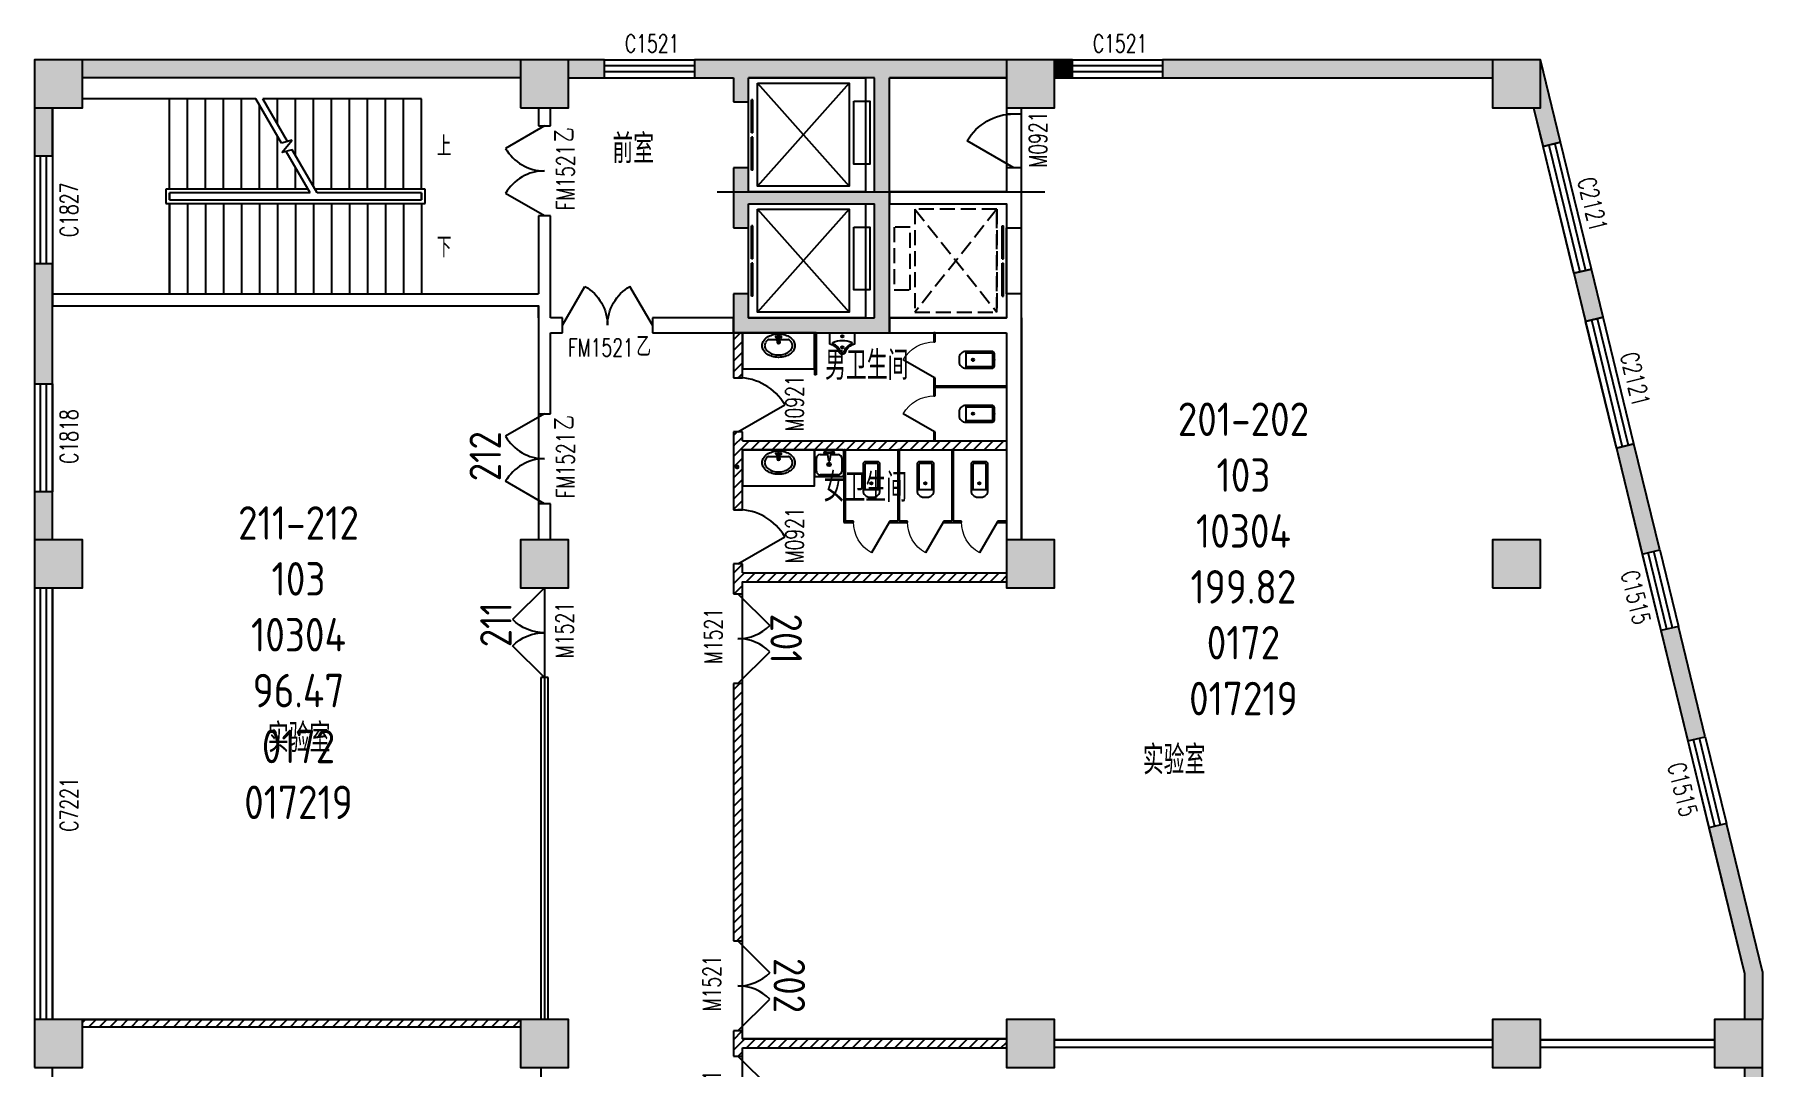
# Model space of a CAD drawing. Extents: x 204160 to 232960, y 180562 to 214099.
# Drawn here: x 204160 to 232960, y 196875 to 214099 of the extents above; entities that cross this region are included whole.
import ezdxf

# ---------------------------------------------------------------- set-up
doc = ezdxf.new("R2010")
doc.units = 0
doc.header["$LTSCALE"] = 1000
doc.header["$MEASUREMENT"] = 0
doc.linetypes.add('DASH', pattern=[0.35, 0.25, -0.1])
for name, color, linetype in [('bady', 30, 'Continuous'), ('name', 1, 'Continuous'), ('PUB_HATCH', 8, 'Continuous'), ('RM', 4, 'Continuous'), ('RM$', 5, 'Continuous'), ('RM$TXT', 5, 'Continuous')]:
    doc.layers.add(name, color=color, linetype=linetype)
doc.styles.add('_TCH_DIM', font='SIMPLEX', dxfattribs={"bigfont": 'GBCBIG'})
doc.styles.add('_TCH_SPACE', font='SIMPLEX', dxfattribs={"bigfont": 'GBCBIG'})
doc.styles.add('_TCH_WINDOW', font='SIMPLEX', dxfattribs={"bigfont": 'GBCBIG'})
doc.styles.get("Standard").update_dxf_attribs({"font": 'gbenor.shx', "bigfont": 'gbcbig.shx'})
pattern_1 = [(45, (0, 89.76), (-88.388383, 88.388383), [])]

# ---------------------------------------------------------------- blocks, each defined once
blk = doc.blocks.new('_FZH')
blk.add_lwpolyline([(-0.5, -0.5), (0.5, -0.5), (0.5, 0.5), (-0.5, 0.5)], close=True)
at = {"layer": 'PUB_HATCH'}
blk.add_solid([(-0.5, -0.5), (0.5, -0.5), (-0.5, 0.5), (0.5, 0.5)], dxfattribs=at)
blk = doc.blocks.new('$WINLIB2D$00000001')
at = {"color": 0}
for points in [[(-0.5, 0.5), (-0.5, -0.5)], [(-0.5, 0.5), (0.5, 0.5)], [(0.5, -0.5), (0.5, 0.5)], [(0.5, 0.1667), (-0.5, 0.1667)], [(0.5, -0.1667), (-0.5, -0.1667)], [(-0.5, -0.5), (0.5, -0.5)]]:
    blk.add_lwpolyline(points, dxfattribs=at)
blk = doc.blocks.new('$DorLib2D$00000228')
at = {"color": 0}
blk.add_line((0.5, 0), (0, 0.866), dxfattribs=at)
blk.add_arc((0.5, 0), 1, 120, 180, dxfattribs=at)
blk = doc.blocks.new('$DorLib2D$00000127')
at = {"color": 0, "linetype": 'Continuous'}
for p, q in [((-0.033, 0.795, -93.75), (-0.533, 0.795, -93.75)), ((-0.533, 0.795, -93.75), (-0.533, 0.69, -93.75)), ((-0.033, 0.795, -93.75), (-0.033, 0.69, -93.75)), ((0.033, 0.795, -93.75), (0.033, 0.69, -93.75)), ((0.533, 0.795, -93.75), (0.033, 0.795, -93.75)), ((0.533, 0.795, -93.75), (0.533, 0.69, -93.75)), ((-0.033, 0.69, -93.75), (-0.533, 0.69, -93.75)), ((0.533, 0.69, -93.75), (0.033, 0.69, -93.75)), ((0.5, 0.5, -93.75), (-0.5, 0.5, -93.75))]:
    blk.add_line(p, q, dxfattribs=at)
blk = doc.blocks.new('$DorLib2D$00000231')
at = {"color": 0}
for p, q in [((-0.5, 0), (-0.25, 0.433)), ((0.5, 0), (0.25, 0.433))]:
    blk.add_line(p, q, dxfattribs=at)
for centre, start, end in [((-0.5, 0), 0, 60), ((0.5, 0), 120, 180)]:
    blk.add_arc(centre, 0.5, start, end, dxfattribs=at)
blk = doc.blocks.new('$DorLib2D$00000116')
at = {"color": 0}
for p, q in [((-0.5, 0), (-0.146, 0.354)), ((0.5, 0), (0.146, 0.354))]:
    blk.add_line(p, q, dxfattribs=at)
for centre, start, end in [((-0.5, 0), 0, 45), ((0.5, 0), 135, 180)]:
    blk.add_arc(centre, 0.5, start, end, dxfattribs=at)
blk = doc.blocks.new('$lvtry$00000195')
at = {"color": 0}
for p, q in [((-165, -91), (-34, -91)), ((-17, -58), (-17, -48)), ((-16, -91), (-11, -91)), ((11, -91), (165, -91)), ((17, -58), (17, -48))]:
    blk.add_line(p, q, dxfattribs=at)
blk.add_lwpolyline([(273, -195, -0.132138), (254, -266, -0.106661), (193, -332, -0.083339), (108, -374, -0.072039), (0, -389, -0.072039), (-108, -374, -0.083339), (-193, -332, -0.106661), (-254, -266, -0.132138), (-273, -195, -0.132138), (-254, -124, -0.106661), (-193, -57, -0.083339), (-108, -16, -0.072039), (0, 0, -0.072039), (108, -16, -0.083339), (193, -57, -0.106661), (254, -124, -0.132138)], format="xyb", close=True, dxfattribs=at)
blk.add_circle((0, -58), 16.7, dxfattribs=at)
for centre, radius, start, end in [((-131, -195), 101, 149.8906, 180), ((-131, -195), 101, 180, 210.1094), ((-68, -231), 174, 128.9257, 149.8906), ((-68, -158), 174, 210.1094, 234.4623), ((-165, -111), 20, 90, 128.9257), ((-40, -49), 10.1, 106.6096, 258.1648), ((-64, 218), 259, 274.7069, 282.3732), ((-75, -228), 173, 71.36, 79.1873), ((-29, -95), 6.77, 155.344, 308.3224), ((-171, 3), 166, 324.8411, 338.1337), ((-171, 3), 170, 324.8411, 331.3523), ((-29, -95), 3.37, 155.344, 308.3224), ((100, -210), 170, 132.3141, 138.8253), ((100, -210), 166, 125.5327, 138.8253), ((0, -131), 25, 112.516, 67.484), ((-12, -74), 10.6, 201.8924, 261.774), ((0, -48), 16.7, 0, 180), ((-381, -131), 372, 2.3982, 6.7627), ((0, -111), 9.9, 201.7837, 338.2163), ((64, 218), 259, 257.6268, 265.2931), ((381, -131), 372, 170.1008, 177.6018), ((75, -228), 173, 100.8127, 110.4191), ((40, -49), 10.1, 281.8352, 73.3904), ((165, -111), 20, 51.0743, 90), ((165, -111), 20, 51.0743, 90), ((68, -158), 174, 305.5377, 329.8906), ((68, -231), 174, 30.1094, 51.0743), ((131, -195), 101, 0, 30.1094), ((131, -195), 101, 329.8906, 0), ((-27, -100), 245, 234.4623, 253.5183), ((0, -9), 340, 253.5183, 270), ((0, -9), 340, 270, 286.4817), ((27, -100), 245, 286.4817, 305.5377)]:
    blk.add_arc(centre, radius, start, end, dxfattribs=at)
for p in [(0, -58), (0, -131)]:
    blk.add_point(p, dxfattribs=at)
blk = doc.blocks.new('$lvtry$00000200')
at = {"color": 0}
for p, q in [((-110, -40, 0), (-110, -470, 0)), ((100, -30, 0), (-100, -30, 0)), ((110, -470, 0), (110, -40, 0))]:
    blk.add_line(p, q, dxfattribs=at)
at = {"color": 0, "elevation": 0}
blk.add_lwpolyline([(100, 0), (-100, 0, 0.414214), (-140, -40), (-140, -480, 0.414214), (-30, -590), (30, -590, 0.414214), (140, -480), (140, -40, 0.414214)], format="xyb", close=True, dxfattribs=at)
blk.add_lwpolyline([(140, -470), (-140, -470)], dxfattribs=at)
at = {"color": 0}
blk.add_circle((0, -359, 0), 20, dxfattribs=at)
for centre, start, end in [((-100, -40, 0), 90, 180), ((100, -40, 0), 0, 90)]:
    blk.add_arc(centre, 10, start, end, dxfattribs=at)
for p in [(0, 0), (0, -359, 0)]:
    blk.add_point(p, dxfattribs=at)
blk = doc.blocks.new('$TCHSYS$APDOOR2D')
blk.add_line((0.5, 0), (0, 0.866))
at = {"lineweight": 13}
blk.add_arc((0.5, 0), 1, 120, 180, dxfattribs=at)
blk = doc.blocks.new('$lvtry$00000188')
at = {"color": 0, "linetype": 'ByBlock'}
for p, q in [((-262, -437, 0), (-262, -175, 0)), ((-187, -100, 0), (-31, -100, 0)), ((-41, -53, 0), (-12, -225, 0)), ((-38, -50, 0), (38, -50, 0)), ((-12, -225, 0), (12, -225, 0)), ((12, -225, 0), (41, -53, 0)), ((31, -100, 0), (187, -100, 0)), ((262, -175, 0), (262, -437, 0)), ((187, -512, 0), (-187, -512, 0))]:
    blk.add_line(p, q, dxfattribs=at)
at = {"color": 0, "linetype": 'ByBlock', "elevation": 0}
blk.add_lwpolyline([(-262, 0, 0.414214), (-300, -37), (-300, -512, 0.414214), (-262, -549), (262, -549, 0.414214), (300, -512), (300, -37, 0.414214), (262, 0)], format="xyb", close=True, dxfattribs=at)
blk.add_lwpolyline([(262, -175, 0.414214), (187, -100)], format="xyb", dxfattribs=at)
at = {"color": 0, "linetype": 'ByBlock'}
for centre, radius in [((-80, -62, 0), 25), ((-80, -62, 0), 20), ((0, -300, 0), 37.4), ((80, -62, 0), 25), ((80, -62, 0), 20)]:
    blk.add_circle(centre, radius, dxfattribs=at)
for centre, radius, start, end in [((-187, -175, 0), 74.9, 90, 180), ((-38, -53, 0), 3, 90, 189.4623), ((38, -53, 0), 3, 350.5377, 90), ((-187, -437, 0), 74.9, 180, 270), ((187, -437, 0), 74.9, 270, 0)]:
    blk.add_arc(centre, radius, start, end, dxfattribs=at)
at = {"color": 0}
for p in [(0, -65, 0), (0, -300, 0)]:
    blk.add_point(p, dxfattribs=at)
blk = doc.blocks.new('$lvtry$00000223')
at = {"color": 0, "elevation": 0}
blk.add_lwpolyline([(-205, -191), (-205, 0), (205, 0), (205, -191, 0.268068), (51, -323, -0.317765), (0, -360, -0.317765), (-51, -323, 0.268068)], format="xyb", close=True, dxfattribs=at)
at = {"color": 0}
for centre in [(0, -60, 0), (0, -242, 0)]:
    blk.add_circle(centre, 20, dxfattribs=at)
for centre, radius, start, end in [((-152, -175, 0), 10, 114.1084, 248.1394), ((5, -526, 0), 395, 66.6675, 114.1084), ((-243, -401, 0), 233, 19.2639, 68.1394), ((243, -401, 0), 233, 110.4941, 160.7361), ((158, -173, 0), 10, 290.4941, 66.6675), ((0, -316, 0), 24, 199.2639, 269.4998), ((0, -316, 0), 24, 270.5002, 340.7361)]:
    blk.add_arc(centre, radius, start, end, dxfattribs=at)
for p in [(0, -60, 0), (0, -242, 0)]:
    blk.add_point(p, dxfattribs=at)

msp = doc.modelspace()

# ---------------------------------------------------------------- hatches: boundary and pattern name
at = {"layer": 'bady'}
for points in [[(204960, 213675), (204960, 213375), (212260, 213375), (212260, 213675)], [(213060, 213675), (213060, 213375), (213660, 213375), (213660, 213675)], [(216054, 213675), (215160, 213675), (215160, 213375), (215810, 213375), (215975, 213475)], [(215810, 213375), (215810, 212975), (216060, 212975), (216060, 213375), (215975, 213475)], [(218244, 213475), (218160, 213675), (216054, 213675), (215975, 213475), (216060, 213375), (218160, 213375)], [(220360, 213375), (220360, 213675), (218160, 213675), (218244, 213475), (218410, 213375)], [(218244, 211408), (218410, 211475), (218410, 213375), (218244, 213475), (218160, 213375), (218160, 211475)], [(221160, 213675), (221160, 213375), (221460, 213375), (221460, 213675)], [(228460, 213375), (228460, 213675), (222960, 213675), (222960, 213375)], [(229260, 213675), (229260, 212875), (229146, 212875), (229303, 212231), (229595, 212302)], [(204460, 212875), (204160, 212875), (204160, 212075), (204460, 212075)], [(216060, 211475), (216060, 211875), (215810, 211875), (215810, 211475), (215977, 211408)], [(215810, 211475), (215810, 210875), (216060, 210875), (216060, 211275), (215977, 211408)], [(215977, 211408), (216060, 211275), (218160, 211275), (218244, 211408), (218160, 211475), (216060, 211475)], [(218160, 209375), (218410, 209125), (218410, 211475), (218244, 211408), (218160, 211275)], [(204460, 208275), (204460, 210275), (204160, 210275), (204160, 208275)], [(229817, 210118), (230013, 209316), (230304, 209387), (230109, 210189)], [(216060, 209375), (216060, 209775), (215810, 209775), (215810, 209125)], [(216060, 209375), (215810, 209125), (218410, 209125), (218160, 209375)], [(230527, 207203), (230957, 205435), (231249, 205506), (230819, 207274)], [(204160, 205675), (204460, 205675), (204460, 206475), (204160, 206475)], [(231268, 204160), (231716, 202319), (232007, 202390), (231559, 204230)], [(232960, 198475), (232360, 200942), (232068, 200871), (232660, 198439)], [(232660, 197675), (232960, 197675), (232960, 198475), (232660, 198439)], [(232960, 196875), (232660, 196875), (232660, 196075), (232960, 196075)]]:
    msp.add_hatch(color=30, dxfattribs=at).paths.add_polyline_path(points)
h = msp.add_hatch(dxfattribs=at)
h.set_pattern_fill('普通砖', color=30, scale=50, style=0)
h.set_pattern_definition(pattern_1)
h.paths.add_polyline_path([(215810, 209125), (215810, 208375), (215960, 208375), (215960, 209125)])
h = msp.add_hatch(dxfattribs=at)
h.set_pattern_fill('普通砖', color=30, scale=50, style=0)
h.set_pattern_definition(pattern_1)
h.paths.add_polyline_path([(215960, 207325), (215960, 207475), (215810, 207475), (215810, 207250), (215910, 207250)])
h = msp.add_hatch(dxfattribs=at)
h.set_pattern_fill('普通砖', color=30, scale=50, style=0)
h.set_pattern_definition(pattern_1)
h.paths.add_polyline_path([(215810, 207250), (215810, 206175), (215960, 206175), (215960, 207175), (215910, 207250)])
h = msp.add_hatch(dxfattribs=at)
h.set_pattern_fill('普通砖', color=30, scale=50, style=0)
h.set_pattern_definition(pattern_1)
h.paths.add_polyline_path([(215910, 207250), (215960, 207175), (220360, 207175), (220360, 207325), (215960, 207325)])
h = msp.add_hatch(dxfattribs=at)
h.set_pattern_fill('普通砖', color=30, scale=50, style=0)
h.set_pattern_definition(pattern_1)
h.paths.add_polyline_path([(215960, 205125), (215960, 205275), (215810, 205275), (215810, 205050), (215910, 205050)])
h = msp.add_hatch(dxfattribs=at)
h.set_pattern_fill('普通砖', color=30, scale=50, style=0)
h.set_pattern_definition(pattern_1)
h.paths.add_polyline_path([(220360, 204975), (220360, 205125), (215960, 205125), (215910, 205050), (215960, 204975)])
h = msp.add_hatch(dxfattribs=at)
h.set_pattern_fill('普通砖', color=30, scale=50, style=0)
h.set_pattern_definition(pattern_1)
h.paths.add_polyline_path([(215810, 205050), (215810, 204775), (215960, 204775), (215960, 204975), (215910, 205050)])
h = msp.add_hatch(dxfattribs=at)
h.set_pattern_fill('普通砖', color=30, scale=50, style=0)
h.set_pattern_definition(pattern_1)
h.paths.add_polyline_path([(215960, 198985), (215960, 203275), (215810, 203275), (215810, 198985)])
h = msp.add_hatch(dxfattribs=at)
h.set_pattern_fill('普通砖', color=30, scale=50, style=0)
h.set_pattern_definition(pattern_1)
h.paths.add_polyline_path([(204960, 197675), (204960, 197555), (212260, 197555), (212260, 197675)])
h = msp.add_hatch(dxfattribs=at)
h.set_pattern_fill('普通砖', color=30, scale=50, style=0)
h.set_pattern_definition(pattern_1)
h.paths.add_polyline_path([(215960, 197350), (215960, 197485), (215810, 197485), (215810, 197275), (215910, 197275)])
h = msp.add_hatch(dxfattribs=at)
h.set_pattern_fill('普通砖', color=30, scale=50, style=0)
h.set_pattern_definition(pattern_1)
h.paths.add_polyline_path([(215910, 197275), (215960, 197200), (220360, 197200), (220360, 197350), (215960, 197350)])
h = msp.add_hatch(dxfattribs=at)
h.set_pattern_fill('普通砖', color=30, scale=50, style=0)
h.set_pattern_definition(pattern_1)
h.paths.add_polyline_path([(215810, 197275), (215810, 197065), (215960, 197065), (215960, 197200), (215910, 197275)])

# ---------------------------------------------------------------- linework, layer by layer
at = {"layer": 'bady', "color": 30}
for p, q in [((212260, 213675), (204960, 213675)), ((213660, 213675), (213060, 213675)), ((213660, 213375), (213660, 213675)), ((216054, 213675), (215160, 213675)), ((215160, 213675), (215160, 213375)), ((218160, 213675), (216054, 213675)), ((220360, 213675), (218160, 213675)), ((221460, 213675), (221160, 213675)), ((221460, 213375), (221460, 213675)), ((228460, 213675), (222960, 213675)), ((222960, 213675), (222960, 213375)), ((229595, 212302), (229260, 213675)), ((212260, 213375), (204960, 213375)), ((213060, 213375), (213660, 213375)), ((215160, 213375), (215810, 213375)), ((215810, 213375), (215810, 212975)), ((216060, 212975), (216060, 213375)), ((218160, 213375), (216060, 213375)), ((217736, 213286), (216213, 211569)), ((216213, 213286), (217736, 211569)), ((218160, 211475), (218160, 213375)), ((220360, 213375), (218410, 213375)), ((218410, 211475), (218410, 213375)), ((221160, 213375), (221460, 213375)), ((222960, 213375), (228460, 213375)), ((204160, 212875), (204160, 212075)), ((204460, 212075), (204460, 212875)), ((204460, 212875), (204460, 209775)), ((206410, 213025), (204960, 213025)), ((207851, 213025), (206410, 213025)), ((206410, 211520), (206410, 213025)), ((206410, 211520), (206410, 213025)), ((206710, 211520), (206710, 213025)), ((207010, 211520), (207010, 213025)), ((207310, 211520), (207310, 213025)), ((207610, 211520), (207610, 213025)), ((208275, 212290), (207851, 213025)), ((207910, 211520), (207910, 212922)), ((210610, 213025), (207966, 213025)), ((208375, 212316), (207966, 213025)), ((208210, 212602), (208210, 213025)), ((208510, 212083), (208510, 213025)), ((208810, 211563), (208810, 213025)), ((209110, 211520), (209110, 213025)), ((209410, 211520), (209410, 213025)), ((209710, 211520), (209710, 213025)), ((210010, 211520), (210010, 213025)), ((210310, 211520), (210310, 213025)), ((210610, 211520), (210610, 213025)), ((212560, 212875), (212560, 212575)), ((212760, 212575), (212760, 212875)), ((215810, 212975), (216060, 212975)), ((220360, 212875), (220360, 212775)), ((220610, 212775), (220610, 212875)), ((229146, 212875), (229303, 212231)), ((212560, 212575), (212760, 212575)), ((220360, 212775), (220610, 212775)), ((208210, 211520), (208210, 212402)), ((208456, 212338), (208275, 212290)), ((208283, 212132), (208456, 212338)), ((229303, 212231), (229595, 212302)), ((204160, 212075), (204460, 212075)), ((208455, 212178), (208283, 212132)), ((208754, 211460), (208355, 212151)), ((208870, 211460), (208455, 212178)), ((208510, 211520), (208510, 211883)), ((216060, 211875), (215810, 211875)), ((215810, 211875), (215810, 211475)), ((216060, 211475), (216060, 211875)), ((220610, 211875), (220360, 211875)), ((220360, 211875), (220360, 211475)), ((220610, 211475), (220610, 211875)), ((208720, 211520), (206350, 211520)), ((206350, 211520), (206350, 211280)), ((208754, 211460), (206410, 211460)), ((208754, 211460), (206410, 211460)), ((206410, 211460), (206410, 211340)), ((206410, 211340), (206410, 211460)), ((210670, 211520), (208835, 211520)), ((210610, 211460), (208870, 211460)), ((210610, 211460), (208870, 211460)), ((210610, 211340), (210610, 211460)), ((210610, 211460), (210610, 211340)), ((210670, 211280), (210670, 211520)), ((215539, 211475), (221000, 211475)), ((215810, 211475), (215810, 210875)), ((216060, 211475), (218160, 211475)), ((218410, 209125), (218410, 211475)), ((218410, 211475), (220360, 211475)), ((218410, 211475), (218410, 211275)), ((220610, 210875), (220610, 211475)), ((206350, 211280), (210670, 211280)), ((206410, 211340), (210610, 211340)), ((206410, 211340), (210610, 211340)), ((206410, 211280), (206410, 209775)), ((206410, 209775), (206410, 211280)), ((206710, 211280), (206710, 209775)), ((207010, 211280), (207010, 209775)), ((207310, 211280), (207310, 209775)), ((207610, 211280), (207610, 209775)), ((207910, 211280), (207910, 209775)), ((208210, 211280), (208210, 209775)), ((208510, 211280), (208510, 209775)), ((208810, 211280), (208810, 209775)), ((209110, 211280), (209110, 209775)), ((209410, 211280), (209410, 209775)), ((209710, 211280), (209710, 209775)), ((210010, 211280), (210010, 209775)), ((210310, 211280), (210310, 209775)), ((210610, 211280), (210610, 209775)), ((216060, 210875), (216060, 211275)), ((216060, 211275), (218160, 211275)), ((217736, 211186), (216213, 209469)), ((216213, 211186), (217736, 209469)), ((218160, 209375), (218160, 211275)), ((218410, 211275), (220360, 211275)), ((220360, 211275), (220360, 210875)), ((212760, 211075), (212560, 211075)), ((212560, 211075), (212560, 209775)), ((212760, 209775), (212760, 211075)), ((215810, 210875), (216060, 210875)), ((220360, 210875), (220610, 210875)), ((204460, 210275), (204160, 210275)), ((204160, 210275), (204160, 208275)), ((204460, 208275), (204460, 210275)), ((230109, 210189), (229817, 210118)), ((229817, 210118), (230013, 209316)), ((230304, 209387), (230109, 210189)), ((204460, 209775), (212560, 209775)), ((204460, 209775), (204460, 209575)), ((204460, 209775), (206410, 209775)), ((206410, 209775), (210610, 209775)), ((212760, 209375), (212760, 209775)), ((216060, 209775), (215810, 209775)), ((215810, 209775), (215810, 209125)), ((216060, 209375), (216060, 209775)), ((220610, 209775), (220360, 209775)), ((220360, 209775), (220360, 209375)), ((220610, 209375), (220610, 209775)), ((204460, 209575), (212560, 209575)), ((212560, 209375), (212560, 209575)), ((230013, 209316), (230304, 209387)), ((212560, 209375), (212560, 207775)), ((212960, 209375), (212760, 209375)), ((212760, 207775), (212760, 209125)), ((212760, 209125), (212960, 209125)), ((212960, 209125), (212960, 209375)), ((215810, 209375), (214460, 209375)), ((214460, 209375), (214460, 209125)), ((214460, 209125), (215810, 209125)), ((215810, 209125), (215810, 209375)), ((215810, 209125), (218410, 209125)), ((215810, 209125), (215810, 208375)), ((215960, 209125), (215810, 209125)), ((215960, 208375), (215960, 209125)), ((216060, 209375), (218160, 209375)), ((217161, 209125), (217161, 208425)), ((217186, 209125), (217161, 209125)), ((217186, 209125), (217186, 208425)), ((218410, 209375), (220360, 209375)), ((218410, 209375), (218410, 209125)), ((218410, 209125), (220360, 209125)), ((219148, 209125), (219148, 208975)), ((219173, 209125), (219148, 209125)), ((219173, 208975), (219173, 209125)), ((220360, 209125), (220360, 205675)), ((220610, 209375), (220610, 205675)), ((219148, 208975), (219173, 208975)), ((204160, 208275), (204460, 208275)), ((215810, 208375), (215960, 208375)), ((217186, 208425), (217161, 208425)), ((219173, 208375), (219148, 208375)), ((219148, 208375), (219148, 208225)), ((219148, 208225), (219148, 208075)), ((219173, 208237), (219173, 208375)), ((220360, 208237), (219173, 208237)), ((220360, 208212), (220360, 208237)), ((219148, 208075), (219173, 208075)), ((220360, 208212), (219173, 208212)), ((219173, 208075), (219173, 208212)), ((212560, 207775), (212760, 207775)), ((215960, 207475), (215810, 207475)), ((215810, 207475), (215810, 207250)), ((215960, 207325), (215960, 207475)), ((219173, 207475), (219148, 207475)), ((219148, 207475), (219148, 207325)), ((219173, 207325), (219173, 207475)), ((215810, 207250), (215810, 206175)), ((215960, 207325), (220360, 207325)), ((215960, 206175), (215960, 207175)), ((215960, 207175), (220360, 207175)), ((217648, 207175), (217648, 205962)), ((217673, 207175), (217648, 207175)), ((217673, 207175), (217673, 205987)), ((218548, 207175), (218548, 205987)), ((218573, 207175), (218548, 207175)), ((218573, 207175), (218573, 205987)), ((219148, 207325), (219173, 207325)), ((219448, 207175), (219448, 205987)), ((219473, 207175), (219448, 207175)), ((219473, 207175), (219473, 205987)), ((220360, 207325), (220360, 207175)), ((230819, 207274), (230527, 207203)), ((230527, 207203), (230957, 205435)), ((231249, 205506), (230819, 207274)), ((204460, 206475), (204160, 206475)), ((204160, 206475), (204160, 205675)), ((204460, 205675), (204460, 206475)), ((212760, 206275), (212560, 206275)), ((212560, 206275), (212560, 205675)), ((212760, 205675), (212760, 206275)), ((215810, 206175), (215960, 206175)), ((217648, 205962), (217810, 205962)), ((217810, 205987), (217673, 205987)), ((217810, 205962), (217810, 205987)), ((218548, 205987), (218410, 205987)), ((218410, 205987), (218410, 205962)), ((218410, 205962), (218560, 205962)), ((218560, 205962), (218710, 205962)), ((218710, 205987), (218573, 205987)), ((218710, 205962), (218710, 205987)), ((219448, 205987), (219310, 205987)), ((219310, 205987), (219310, 205962)), ((219310, 205962), (219460, 205962)), ((219460, 205962), (219610, 205962)), ((219610, 205987), (219473, 205987)), ((219610, 205962), (219610, 205987)), ((220360, 205987), (220210, 205987)), ((220210, 205987), (220210, 205962)), ((220210, 205962), (220360, 205962)), ((220360, 205962), (220360, 205987)), ((230957, 205435), (231249, 205506)), ((215960, 205275), (215810, 205275)), ((215810, 205275), (215810, 205050)), ((215960, 205125), (215960, 205275)), ((215960, 205125), (220360, 205125)), ((215810, 205050), (215810, 204775)), ((215810, 204775), (215960, 204775)), ((215960, 204775), (215960, 204975)), ((215960, 204975), (220360, 204975)), ((231559, 204230), (231268, 204160)), ((232007, 202390), (231559, 204230)), ((231268, 204160), (231716, 202319)), ((212720, 203375), (212600, 203375)), ((212600, 203375), (212600, 197675)), ((212720, 197675), (212720, 203375)), ((215960, 203275), (215810, 203275)), ((215810, 203275), (215810, 198985)), ((215960, 198985), (215960, 203275)), ((231716, 202319), (232007, 202390)), ((232360, 200942), (232068, 200871)), ((232068, 200871), (232660, 198439)), ((232960, 198475), (232360, 200942)), ((215810, 198985), (215960, 198985)), ((232660, 198439), (232660, 197675)), ((232960, 198475), (232960, 197675)), ((204960, 197675), (212260, 197675)), ((204960, 197555), (212260, 197555)), ((215960, 197485), (215810, 197485)), ((215810, 197485), (215810, 197275)), ((215960, 197350), (215960, 197485)), ((215960, 197350), (220360, 197350)), ((221160, 197335), (228460, 197335)), ((229260, 197335), (232160, 197335)), ((215810, 197275), (215810, 197065)), ((215810, 197065), (215960, 197065)), ((215960, 197065), (215960, 197200)), ((215960, 197200), (220360, 197200)), ((221160, 197215), (228460, 197215)), ((229260, 197215), (232160, 197215)), ((232660, 196875), (232660, 196075)), ((232960, 196075), (232960, 196875))]:
    msp.add_line(p, q, dxfattribs=at)
at = {"layer": 'bady', "color": 30, "linetype": 'DASH'}
for p, q in [((218834, 211186), (220201, 209469)), ((220201, 211186), (218834, 209469)), ((220201, 211186), (220201, 209469))]:
    msp.add_line(p, q, dxfattribs=at)
at = {"layer": 'bady', "color": 30}
for points in [[(216213, 213286), (217736, 213286), (217736, 211569), (216213, 211569)], [(217818, 212988), (218085, 212988), (218085, 211940), (217818, 211940)], [(216213, 211186), (217736, 211186), (217736, 209469), (216213, 209469)], [(217818, 210888), (218085, 210888), (218085, 209840), (217818, 209840)], [(217161, 209125), (215960, 209125), (215960, 208525), (217161, 208525)], [(217161, 207175), (215960, 207175), (215960, 206575), (217161, 206575)]]:
    msp.add_lwpolyline(points, close=True, dxfattribs=at)
for points in [[(210760, 210558, 0, 0, 0), (205435, 210558, 0, 0, 0), (205435, 212243, 0, 0, 0), (207910, 212243, 80, 0, 0), (208210, 212243, 0, 0, 0)], [(210760, 212243, 0, 0, 0), (208810, 212243, 80, 0, 0), (208510, 212243, 0, 0, 0)]]:
    msp.add_lwpolyline(points, format="xyseb", dxfattribs=at)
at = {"layer": 'bady', "color": 30, "linetype": 'DASH'}
for points in [[(220201, 211186), (218834, 211186), (218834, 209469), (220201, 209469)], [(218753, 210888), (218486, 210888), (218486, 209840), (218753, 209840)]]:
    msp.add_lwpolyline(points, close=True, dxfattribs=at)
at = {"layer": 'bady', "color": 30, "const_width": 40}
msp.add_lwpolyline([(215889, 206881, 1), (215852, 206895, 1)], format="xyb", close=True, dxfattribs=at)
at = {"layer": 'RM'}
for points in [[(216060, 213375), (218010, 213375), (218010, 211475), (216060, 211475)], [(218410, 213375), (220360, 213375), (220360, 211475), (218410, 211475)], [(216060, 211275), (218010, 211275), (218010, 209375), (216060, 209375)], [(218410, 211275), (220360, 211275), (220360, 209375), (218410, 209375)]]:
    msp.add_lwpolyline(points, close=True, dxfattribs=at)
at = {"layer": 'RM$'}
for points in [[(232160, 197335), (229260, 197335), (229260, 197675), (228460, 197675), (228460, 197335), (221160, 197335), (221160, 197675), (220360, 197675), (220360, 197350), (215960, 197350), (215960, 204975), (220360, 204975), (220360, 204875), (221160, 204875), (221160, 205675), (220760, 205675), (220610, 205675), (220610, 212875), (221160, 212875), (221160, 213375), (228460, 213375), (228460, 212875), (229146, 212875), (232660, 198439), (232660, 197675), (232160, 197675), (232160, 197335)], [(204460, 209575), (212560, 209575), (212560, 205675), (212260, 205675), (212260, 204875), (212660, 204875), (212660, 197675), (204460, 197675), (204460, 204875), (204960, 204875), (204960, 205675), (204460, 205675)], [(204960, 197555), (212260, 197555), (212260, 196875), (212600, 196875), (212600, 191175), (212600, 189675), (204460, 189675), (204460, 196875), (204960, 196875)], [(215960, 197200), (220360, 197200), (220360, 196875), (221160, 196875), (221160, 197215), (228460, 197215), (228460, 196875), (229260, 196875), (229260, 197215), (232160, 197215), (232160, 196875), (232660, 196875), (232660, 189675), (232160, 189675), (232160, 189335), (229260, 189335), (229260, 189675), (228460, 189675), (228460, 189335), (221160, 189335), (221160, 189675), (220360, 189675), (220360, 189335), (215960, 189335)]]:
    msp.add_lwpolyline(points, close=True, dxfattribs=at)

# ---------------------------------------------------------------- block references
at = {"layer": 'bady', "color": 30}
ref = msp.add_blockref('$WINLIB2D$00000001', (214410, 213525), dxfattribs=dict(at, xscale=-1500, yscale=300, zscale=300, rotation=180))
ref.add_attrib('A', 'C1521', (214000, 213801), dxfattribs={"color": 30, "height": 297.5, "style": '_TCH_WINDOW', "width": 0.705882})
ref = msp.add_blockref('$WINLIB2D$00000001', (222210, 213525), dxfattribs=dict(at, xscale=-1500, yscale=300, zscale=300, rotation=180))
ref.add_attrib('A', 'C1521', (221800, 213801), dxfattribs={"color": 30, "height": 297.5, "style": '_TCH_WINDOW', "width": 0.705882})
for name, p, xscale, yscale, zscale in [('_FZH', (204560, 213275), 800, 800, 800), ('_FZH', (212660, 213275), 800, 800, 800), ('_FZH', (220760, 213275), 800, 800, 800), ('_FZH', (228860, 213275), 800, 800, 800), ('$DorLib2D$00000231', (213710, 209250), -1500, 1500, 250), ('$lvtry$00000188', (217404, 207175), 0.8129674145164402, 0.8129674145164402, 0.8129674145164402), ('_FZH', (204560, 205275), 800, 800, 800), ('_FZH', (212660, 205275), 800, 800, 800), ('_FZH', (220760, 205275), 800, 800, 800), ('_FZH', (228860, 205275), 800, 800, 800), ('_FZH', (204560, 197275), 800, 800, 800), ('_FZH', (212660, 197275), 800, 800, 800), ('_FZH', (220760, 197275), 800, 800, 800), ('_FZH', (228860, 197275), 800, 800, 800), ('_FZH', (232560, 197275), 800, 800, 800)]:
    msp.add_blockref(name, p, dxfattribs=dict(at, xscale=xscale, yscale=yscale, zscale=zscale))
for name, p, xscale, yscale, zscale, rotation in [('$DorLib2D$00000127', (215935, 212425), 1100, 250, 250, 270), ('$DorLib2D$00000231', (212660, 211825), 1500, 1500, 200, 90), ('$DorLib2D$00000127', (215935, 210325), 1100, 250, 250, 270), ('$DorLib2D$00000127', (220485, 210325), 1100, -250, 250, 270), ('$TCHSYS$APDOOR2D', (219160, 208675), 600, -600, 25, 270), ('$TCHSYS$APDOOR2D', (219160, 207775), 600, -600, 25, 270), ('$DorLib2D$00000231', (212660, 207025), 1500, 1500, 200, 90), ('$TCHSYS$APDOOR2D', (218110, 205975), -600, 600, 25, 180), ('$TCHSYS$APDOOR2D', (219010, 205975), -600, 600, 25, 180), ('$TCHSYS$APDOOR2D', (219910, 205975), -600, 600, 25, 180)]:
    msp.add_blockref(name, p, dxfattribs=dict(at, xscale=xscale, yscale=yscale, zscale=zscale, rotation=rotation))
ref = msp.add_blockref('$DorLib2D$00000228', (220485, 212325), dxfattribs=dict(at, xscale=900, yscale=-900, zscale=250, rotation=270))
ref.add_attrib('A', 'M0921', (221034, 211880), dxfattribs={"color": 30, "height": 297.5, "rotation": 90, "style": '_TCH_WINDOW', "width": 0.705882})
ref = msp.add_blockref('$WINLIB2D$00000001', (229706, 211210), dxfattribs=dict(at, xscale=-2175, yscale=-300, zscale=300, rotation=283.6809253593194))
ref.add_attrib('A', 'C2121', (229877, 211674), dxfattribs={"color": 30, "height": 297.5, "rotation": 283.6809, "style": '_TCH_WINDOW', "width": 0.705882})
ref = msp.add_blockref('$WINLIB2D$00000001', (204310, 211175), dxfattribs=dict(at, xscale=-1800, yscale=300, zscale=300, rotation=90))
ref.add_attrib('A', 'C1827', (204884, 210720), dxfattribs={"color": 30, "height": 297.5, "rotation": 90, "style": '_TCH_WINDOW', "width": 0.705882})
ref = msp.add_blockref('$WINLIB2D$00000001', (230416, 208295), dxfattribs=dict(at, xscale=-2175, yscale=-300, zscale=300, rotation=283.680925359319))
ref.add_attrib('A', 'C2121', (230587, 208759), dxfattribs={"color": 30, "height": 297.5, "rotation": 283.6809, "style": '_TCH_WINDOW', "width": 0.705882})
for name, p, rotation in [('$lvtry$00000195', (216561, 209105), 359.9999999999999), ('$lvtry$00000200', (220160, 208675), 270), ('$lvtry$00000200', (220160, 207775), 270), ('$lvtry$00000195', (216561, 207155), 359.9999999999999)]:
    msp.add_blockref(name, p, dxfattribs=dict(at, rotation=rotation))
for name, p in [('$lvtry$00000223', (217623, 209125)), ('$lvtry$00000200', (218110, 206975)), ('$lvtry$00000200', (219010, 206975)), ('$lvtry$00000200', (219910, 206975))]:
    msp.add_blockref(name, p, dxfattribs=at)
ref = msp.add_blockref('$WINLIB2D$00000001', (204310, 207375), dxfattribs=dict(at, xscale=-1800, yscale=300, zscale=300, rotation=90))
ref.add_attrib('A', 'C1818', (204884, 206940), dxfattribs={"color": 30, "height": 297.5, "rotation": 90, "style": '_TCH_WINDOW', "width": 0.705882})
ref = msp.add_blockref('$DorLib2D$00000228', (215885, 207925), dxfattribs=dict(at, xscale=-900, yscale=-900, zscale=150, rotation=90))
ref.add_attrib('A', 'M0921', (216975, 207480), dxfattribs={"color": 30, "height": 297.5, "rotation": 90, "style": '_TCH_WINDOW', "width": 0.705882})
ref = msp.add_blockref('$DorLib2D$00000228', (215885, 205725), dxfattribs=dict(at, xscale=-900, yscale=-900, zscale=150, rotation=90))
ref.add_attrib('A', 'M0921', (216975, 205280), dxfattribs={"color": 30, "height": 297.5, "rotation": 90, "style": '_TCH_WINDOW', "width": 0.705882})
ref = msp.add_blockref('$WINLIB2D$00000001', (231258, 204833), dxfattribs=dict(at, xscale=1313.111816601872, yscale=-300, zscale=300, rotation=283.6809253593194))
ref.add_attrib('A', 'C1515', (230598, 205120), dxfattribs={"color": 30, "height": 297.5, "rotation": 283.6809, "style": '_TCH_WINDOW', "width": 0.705882})
ref = msp.add_blockref('$WINLIB2D$00000001', (204310, 201275), dxfattribs=dict(at, xscale=-7200, yscale=300, zscale=300, rotation=90))
ref.add_attrib('A', 'C7221', (204884, 200805), dxfattribs={"color": 30, "height": 297.5, "rotation": 90, "style": '_TCH_WINDOW', "width": 0.705882})
ref = msp.add_blockref('$DorLib2D$00000116', (212660, 204125), dxfattribs=dict(at, xscale=-1500, yscale=1500, zscale=120, rotation=90))
ref.add_attrib('A', 'M1521', (213144, 203700), dxfattribs={"color": 30, "height": 297.5, "rotation": 90, "style": '_TCH_WINDOW', "width": 0.705882})
ref = msp.add_blockref('$DorLib2D$00000116', (215885, 204025), dxfattribs=dict(at, xscale=-1500, yscale=-1500, zscale=150, rotation=90))
ref.add_attrib('A', 'M1521', (215622, 203600), dxfattribs={"color": 30, "height": 297.5, "rotation": 90, "style": '_TCH_WINDOW', "width": 0.705882})
ref = msp.add_blockref('$WINLIB2D$00000001', (232038, 201630), dxfattribs=dict(at, xscale=1490.929126772496, yscale=-300, zscale=300, rotation=283.6809253593194))
ref.add_attrib('A', 'C1515', (231378, 201917), dxfattribs={"color": 30, "height": 297.5, "rotation": 283.6809, "style": '_TCH_WINDOW', "width": 0.705882})
ref = msp.add_blockref('$DorLib2D$00000116', (215885, 198235), dxfattribs=dict(at, xscale=-1500, yscale=-1500, zscale=150, rotation=90))
ref.add_attrib('A', 'M1521', (215599, 197810), dxfattribs={"color": 30, "height": 297.5, "rotation": 90, "style": '_TCH_WINDOW', "width": 0.705882})
ref = msp.add_blockref('$DorLib2D$00000116', (215885, 196315), dxfattribs=dict(at, xscale=1500, yscale=-1500, zscale=150, rotation=90))
ref.add_attrib('A', 'M1521', (215599, 195890), dxfattribs={"color": 30, "height": 297.5, "rotation": 90, "style": '_TCH_WINDOW', "width": 0.705882})

# ---------------------------------------------------------------- texts
at = {"layer": 'bady', "color": 7, "style": '_TCH_DIM'}
for s, p in [('上', (210865, 212068)), ('下', (210865, 210383))]:
    msp.add_text(s, height=338, dxfattribs=at).set_placement(p)
at = {"layer": 'bady', "color": 30, "style": '_TCH_WINDOW'}
for p in [(213160, 212306), (213160, 207506)]:
    msp.add_text('乙', height=338, rotation=90, dxfattribs=at).set_placement(p)
at = {"layer": 'bady', "color": 30, "style": '_TCH_WINDOW', "width": 0.705882}
for p in [(213160, 211166), (213160, 206366)]:
    msp.add_text('FM1521', height=297.5, rotation=90, dxfattribs=at).set_placement(p)
msp.add_text('FM1521', height=297.5, dxfattribs=at).set_placement((213051, 208730))
at = {"layer": 'bady', "color": 30, "style": '_TCH_WINDOW'}
msp.add_text('乙', height=338, dxfattribs=at).set_placement((214191, 208730))
at = {"layer": 'name', "color": 1, "style": '_TCH_SPACE'}
for s, p in [('前室', (213792, 211953)), ('前室', (213792, 211953)), ('男卫生间', (217336, 208341)), ('男卫生间', (217337, 208342)), ('女卫生间', (217313, 206306)), ('女卫生间', (217313, 206306)), ('实验室', (208050, 202129)), ('实验室', (208050, 202129)), ('实验室', (222634, 201762)), ('实验室', (222634, 201761))]:
    msp.add_text(s, height=482.3, dxfattribs=at).set_placement(p)
at = {"layer": 'name', "char_height": 525, "attachment_point": 1}
for s, width, insert, rotation in [('212', 3883, (211410, 206650), 90), ('211', 2118.5, (211587, 203882), 90), ('201', 3041, (216951, 204443), 270), ('202', 2143, (217003, 198700), 270)]:
    msp.add_mtext_dynamic_manual_height_columns(s, width=width, gutter_width=1750, heights=[0], dxfattribs=dict(at, insert=insert, rotation=rotation))
at = {"layer": 'RM$TXT', "char_height": 558.8, "attachment_point": 8}
for s, insert in [('201-202^M^J103^M^J10304^M^J199.82^M^J0172^M^J017219^M^J', (224310, 202747)), ('211-212^M^J103^M^J10304^M^J96.47^M^J0172^M^J017219^M^J', (208560, 201017))]:
    msp.add_mtext(s, dxfattribs=dict(at, insert=insert))

doc.saveas('drawing.dxf')
